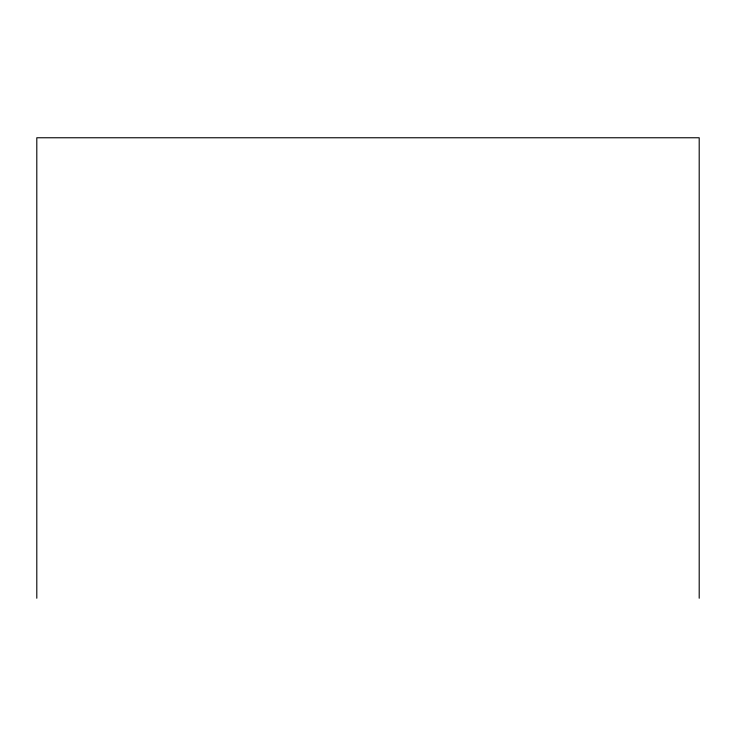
<?xml version="1.0" encoding="UTF-8"?>
<svg xmlns="http://www.w3.org/2000/svg" width="736" height="736" viewBox="0 0 736 736"><rect width="100%" height="100%" fill="white"/><g stroke="black" fill="none" stroke-linecap="round" stroke-linejoin="round"><path stroke-width="1.1" d="M699.2 598.239L699.2 137.761L36.8 137.761L36.8 598.239"/></g></svg>
